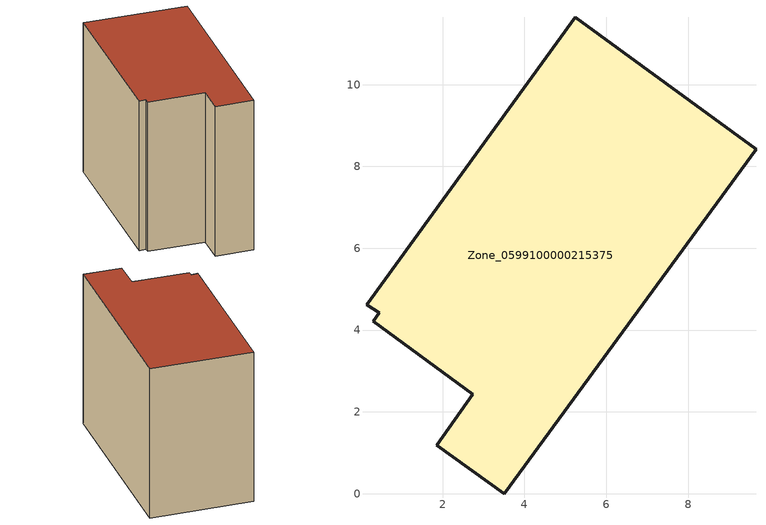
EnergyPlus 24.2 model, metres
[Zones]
Zone_0599100000215375
 floor ground (C_G): 5.24,11.65 9.66,8.42 3.5,0 1.86,1.19 2.74,2.43 0.3,4.21 0.44,4.42 0.14,4.62 z0
 wall outside (C_F): 1.86,1.19 3.5,0 9.66,8.42 5.24,11.65 0.14,4.62 0.44,4.42 0.3,4.21 2.74,2.43 1.86,1.19 z0:8.46
 roof outside (C_R): 0.14,4.62 0.44,4.42 0.3,4.21 2.74,2.43 1.86,1.19 3.5,0 9.66,8.42 5.24,11.65 z8.46
[BUILDING]
Pand.0599100000215375: North Axis=0; Terrain=City; Loads Convergence Tolerance Value=0.04; Temperature Convergence Tolerance Value=0.4; Solar Distribution=FullExterior; Maximum Number of Warmup Days=25; Minimum Number of Warmup Days=1
[Site:Location]
Rotterdam.The.Hague.AP_ZH_NLD Design_Conditions: Latitude=51.96; Longitude=4.45; Time Zone=1; Elevation=-4.5
[SITE:GROUNDTEMPERATURE:BUILDINGSURFACE]
18, 18, 18, 18, 18, 18, 18, 18, 18, 18, 18, 18
[MATERIAL] Thermal Absorptance=0.9; Solar Absorptance=0.7; Visible Absorptance=0.7
Name | Roughness | Thickness | Conductivity | Density | Specific Heat
G.TC.1975-1991 | MediumSmooth | 0.15 | 0.288461 | 540 | 1210
F.TC.1975-1991 | Rough | 0.3 | 0.230769 | 1920 | 840
R.TC.1975-1991 | MediumRough | 0.2 | 0.153846 | 1500 | 1000
[CONSTRUCTION]
C_G: G.TC.1975-1991
C_F: F.TC.1975-1991
C_R: R.TC.1975-1991
[ZONE]
Zone_0599100000215375: Type=1; Multiplier=1; Ceiling Height=Autocalculate; Volume=Autocalculate; Floor Area=autocalculate; Part of Total Floor Area=Yes
[ZONEINFILTRATION:DESIGNFLOWRATE]
Infil_Zone_0599100000215375: Zone or ZoneList or Space or SpaceList=Zone_0599100000215375; Schedule=AlwaysOn; Design Flow Rate Calculation Method=Flow/Area; Flow Rate per Floor Area=0.003; Constant Term Coefficient=1; Temperature Term Coefficient=0; Velocity Term Coefficient=0; Velocity Squared Term Coefficient=0
[HVACTEMPLATE:ZONE:IDEALLOADSAIRSYSTEM]
Zone_0599100000215375: Maximum Heating Supply Air Temperature=50; Minimum Cooling Supply Air Temperature=13; Maximum Heating Supply Air Humidity Ratio=0.0156; Minimum Cooling Supply Air Humidity Ratio=0.0077; Heating Limit=NoLimit; Cooling Limit=NoLimit; Dehumidification Control Type=ConstantSensibleHeatRatio; Cooling Sensible Heat Ratio=0.7; Dehumidification Setpoint=60; Humidification Control Type=None; Humidification Setpoint=30; Outdoor Air Method=None; Outdoor Air Flow Rate per Person=0.00944; Outdoor Air Flow Rate per Zone Floor Area=0; Outdoor Air Flow Rate per Zone=0; Demand Controlled Ventilation Type=None; Outdoor Air Economizer Type=NoEconomizer; Heat Recovery Type=None; Sensible Heat Recovery Effectiveness=0.7; Latent Heat Recovery Effectiveness=0.65
[ZONECONTROL:THERMOSTAT]
ThermostatControl_Zone_0599100000215375: Zone or ZoneList=Zone_0599100000215375; Control Type Schedule=DualSetpointControlType; Control 1=Thermostat_Zone_0599100000215375; Temperature Difference Between Cutout And Setpoint=0
[THERMOSTATSETPOINT:DUALSETPOINT]
Thermostat_Zone_0599100000215375: Heating Setpoint Temperature Schedule=HeatingSetpoint_Zone_0599100000215375; Cooling Setpoint Temperature Schedule=CoolingSetpoint_Zone_0599100000215375
[SCHEDULE:COMPACT]
HeatingSetpoint_Zone_0599100000215375: Through: 12/31, For: AllDays, Until: 24:00, 21
CoolingSetpoint_Zone_0599100000215375: Through: 12/31, For: AllDays, Until: 24:00, 24
DualSetpointControlType: Through: 12/31, For: AllDays, Until: 24:00, 4
AlwaysOn: Through: 12/31, For: AllDays, Until: 24:00, 1
